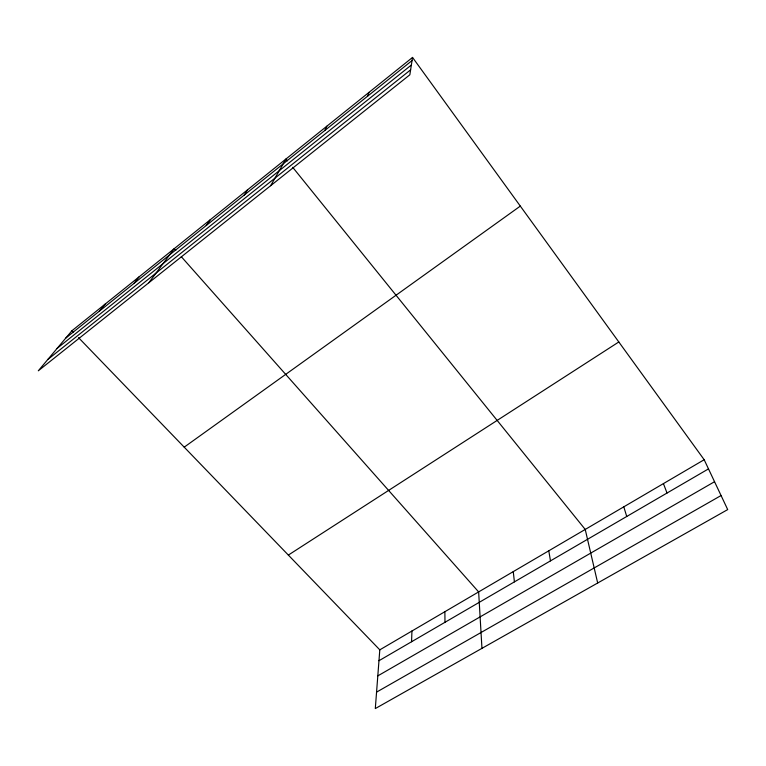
<?xml version="1.0" encoding="UTF-8"?>
<svg xmlns="http://www.w3.org/2000/svg" width="766" height="766" viewBox="0 0 766 766"><rect width="100%" height="100%" fill="white"/><g stroke="black" fill="none" stroke-linecap="round" stroke-linejoin="round"><path stroke-width="1.15" d="M411.562 641.745L411.936 631.002M78.505 337.615L379.802 649.846L375.302 708.569L727.7 509.591L704.174 459.724L412.539 57.431L71.908 330.778L38.3 370.811L409.848 74.79L412.539 57.431M367.651 96.152L368.963 92.389M324.727 130.555L326.804 126.227M270.618 185.717L285.986 158.983L287.48 160.831M244.143 195.139L247.59 189.796M206.284 225.482L210.344 219.679M148.815 282.759L174.208 248.682L175.778 250.453M133.935 283.468L139.115 276.842M99.341 311.188L105.028 304.198M65.752 338.112L412.051 60.571M57.115 348.396L411.361 65.014M47.798 359.503L410.614 69.84M184.213 447.153L520.315 206.102M288.351 555.072L618.804 341.971M379.802 649.846L704.174 459.724M378.969 660.723L708.493 468.888M377.81 675.88L714.544 481.709M376.566 692.129L721.065 495.535M71.908 330.778L73.555 332.482M181.283 256.667L478.635 591.917L481.958 648.352M292.708 167.314L585.224 529.44L597.681 583.003M663.423 483.605L667.033 493.026M623.792 506.833L626.732 516.485M548.782 550.802L550.486 560.875M513.258 571.618L514.407 581.873M444.874 611.699L444.979 622.289"/></g></svg>
